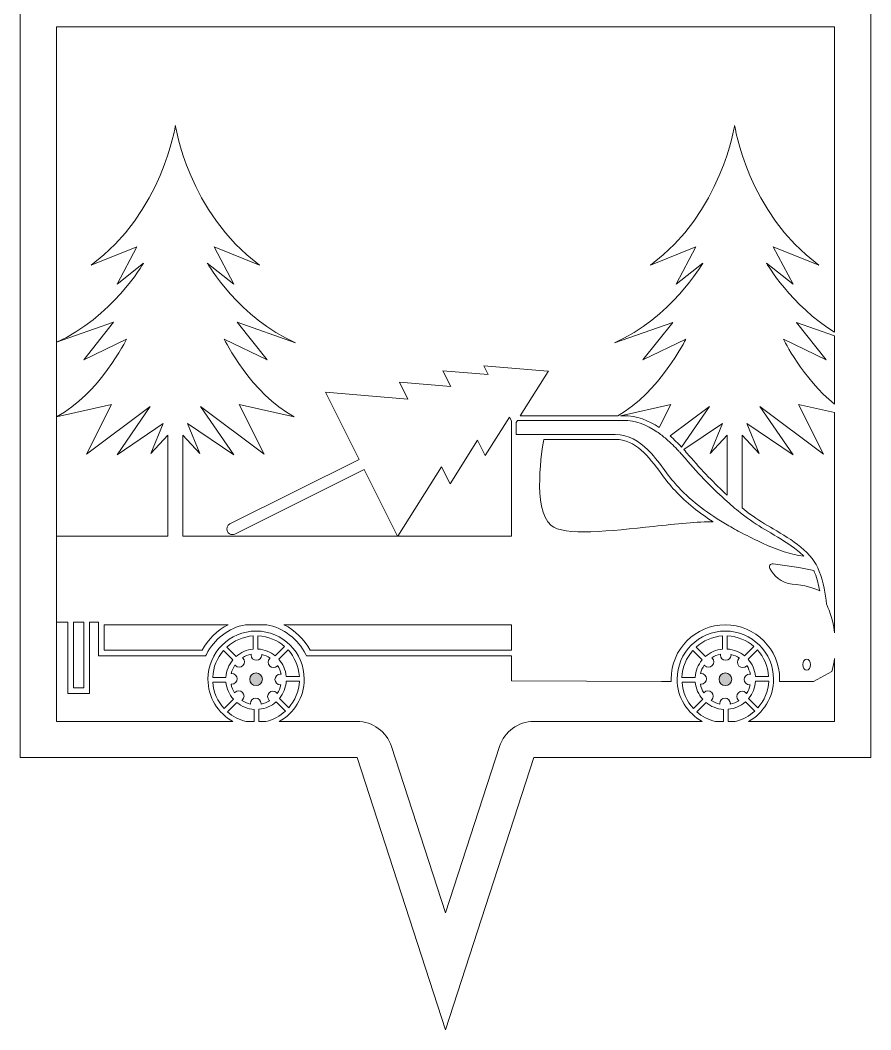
# Model space of a CAD drawing. Header units: centimetres. Extents: x 4.5 to 9.5, y -16.8 to -3.2.
# Drawn here: x 4.47 to 9.5, y -16.78 to -10.8 of the extents above; entities that cross this region are included whole.
import ezdxf

# ---------------------------------------------------------------- set-up
doc = ezdxf.new("R2010")
doc.units = ezdxf.units.CM
doc.header["$MEASUREMENT"] = 0
doc.layers.add('Layer 1', color=7, linetype='Continuous')

# ---------------------------------------------------------------- blocks, each defined once
blk = doc.blocks.new('block 2')
at = {"layer": 'Layer 1', "true_color": 0x71291b}
h = blk.add_hatch(color=26, dxfattribs=at)
h.dxf.hatch_style = 2
edge = h.paths.add_edge_path()
edge.add_spline(control_points=[(5.8258, -14.7048), (5.8258, -14.7256), (5.8427, -14.7424), (5.8634, -14.7424), (5.8842, -14.7424), (5.901, -14.7256), (5.901, -14.7048), (5.901, -14.6841), (5.8842, -14.6673), (5.8634, -14.6673), (5.8427, -14.6673), (5.8258, -14.6841), (5.8258, -14.7048)], knot_values=[0, 0, 0, 0, 1, 1, 1, 2, 2, 2, 3, 3, 3, 4, 4, 4, 4], degree=3, periodic=1)
h = blk.add_hatch(color=26, dxfattribs=at)
h.dxf.hatch_style = 2
edge = h.paths.add_edge_path()
edge.add_spline(control_points=[(8.6044, -14.7048), (8.6044, -14.7256), (8.6212, -14.7424), (8.6419, -14.7424), (8.6627, -14.7424), (8.6795, -14.7256), (8.6795, -14.7048), (8.6795, -14.6841), (8.6627, -14.6673), (8.6419, -14.6673), (8.6212, -14.6673), (8.6044, -14.6841), (8.6044, -14.7048)], knot_values=[0, 0, 0, 0, 1, 1, 1, 2, 2, 2, 3, 3, 3, 4, 4, 4, 4], degree=3, periodic=1)
at = {"layer": 'Layer 1', "lineweight": 0}
for points in [[(4.4668, -3.2349), (4.4668, -15.169), (6.4615, -15.169), (6.9849, -16.7801), (7.5085, -15.169), (9.5032, -15.169), (9.5032, -3.2349), (4.4668, -3.2349)], [(6.7036, -13.8571), (6.9619, -13.447), (7.012, -13.5474), (7.1745, -13.2896), (7.2206, -13.3814), (7.3638, -13.1538), (7.3748, -13.1755), (7.3748, -13.8571), (6.7036, -13.8571)], [(4.8433, -14.3663), (4.8433, -14.755), (4.782, -14.755), (4.782, -14.3663), (4.8433, -14.3663)]]:
    blk.add_lwpolyline(points, dxfattribs=at)
for points, knots in [([(9.2891, -10.8428), (9.2891, -10.8428), (9.2891, -12.651), (9.2891, -12.651), (9.0327, -12.4936), (8.8857, -12.2425), (8.8857, -12.2425), (8.8857, -12.2425), (9.0426, -12.3673), (9.0426, -12.3673), (9.0426, -12.3673), (8.9259, -12.1462), (8.9259, -12.1462), (8.9259, -12.1462), (9.1952, -12.2546), (9.1952, -12.2546), (8.7733, -11.9411), (8.697, -11.4265), (8.697, -11.4265), (8.697, -11.4265), (8.6204, -11.9411), (8.1985, -12.2546), (8.1985, -12.2546), (8.4678, -12.1462), (8.4678, -12.1462), (8.4678, -12.1462), (8.3511, -12.3673), (8.3511, -12.3673), (8.3511, -12.3673), (8.508, -12.2425), (8.508, -12.2425), (8.508, -12.2425), (8.315, -12.5724), (7.9854, -12.7129), (7.9854, -12.7129), (8.331, -12.5924), (8.331, -12.5924), (8.331, -12.5924), (8.1541, -12.8136), (8.1541, -12.8136), (8.1541, -12.8136), (8.4073, -12.6928), (8.4073, -12.6928), (8.4073, -12.6928), (8.2512, -13.009), (8.0044, -13.145), (8.0044, -13.145), (7.428, -13.145), (7.428, -13.145), (7.428, -13.145), (7.5929, -12.8837), (7.5929, -12.8837), (7.5948, -12.8824), (7.5954, -12.8816), (7.5945, -12.8813), (7.5948, -12.8805), (7.5937, -12.8802), (7.5916, -12.881), (7.5916, -12.881), (7.212, -12.8494), (7.212, -12.8494), (7.212, -12.8494), (7.2382, -12.9016), (7.2382, -12.9016), (7.2382, -12.9016), (6.9697, -12.8797), (6.9697, -12.8797), (6.9697, -12.8797), (7.0158, -12.9715), (7.0158, -12.9715), (7.0158, -12.9715), (6.7119, -12.9466), (6.7119, -12.9466), (6.7119, -12.9466), (6.7622, -13.0467), (6.7622, -13.0467), (6.7622, -13.0467), (6.275, -13.0066), (6.275, -13.0066), (6.275, -13.0066), (6.4734, -13.4039), (6.4734, -13.4039), (6.4734, -13.4039), (5.7082, -13.7859), (5.7082, -13.7859), (5.6919, -13.7939), (5.6852, -13.814), (5.6933, -13.8303), (5.6989, -13.8418), (5.7109, -13.8488), (5.723, -13.8488), (5.7283, -13.8488), (5.7331, -13.8477), (5.738, -13.8453), (5.738, -13.8453), (6.5031, -13.4633), (6.5031, -13.4633), (6.5031, -13.4633), (6.6999, -13.8571), (6.6999, -13.8571), (6.6999, -13.8571), (5.4299, -13.8571), (5.4299, -13.8571), (5.4299, -13.8571), (5.4299, -13.2596), (5.4299, -13.2596), (5.4299, -13.2596), (5.5304, -13.3682), (5.5304, -13.3682), (5.5304, -13.3682), (5.4581, -13.1913), (5.4581, -13.1913), (5.4581, -13.1913), (5.7314, -13.3762), (5.7314, -13.3762), (5.7314, -13.3762), (5.5344, -13.0908), (5.5344, -13.0908), (5.5344, -13.0908), (5.9123, -13.3722), (5.9123, -13.3722), (5.9123, -13.3722), (5.7636, -13.0787), (5.7636, -13.0787), (5.7636, -13.0787), (6.0892, -13.1511), (6.0892, -13.1511), (5.8359, -13.0184), (5.6751, -12.6928), (5.6751, -12.6928), (5.6751, -12.6928), (5.9284, -12.8134), (5.9284, -12.8134), (5.9284, -12.8134), (5.7515, -12.5923), (5.7515, -12.5923), (5.7515, -12.5923), (6.0972, -12.7129), (6.0972, -12.7129), (5.7676, -12.5722), (5.5746, -12.2426), (5.5746, -12.2426), (5.5746, -12.2426), (5.7314, -12.3672), (5.7314, -12.3672), (5.7314, -12.3672), (5.6148, -12.1461), (5.6148, -12.1461), (5.6148, -12.1461), (5.8842, -12.2547), (5.8842, -12.2547), (5.4621, -11.9411), (5.3857, -11.4266), (5.3857, -11.4266), (5.3857, -11.4266), (5.3093, -11.9411), (4.8873, -12.2547), (4.8873, -12.2547), (5.1566, -12.1461), (5.1566, -12.1461), (5.1566, -12.1461), (5.04, -12.3672), (5.04, -12.3672), (5.04, -12.3672), (5.1968, -12.2426), (5.1968, -12.2426), (5.1968, -12.2426), (5.0064, -12.5676), (4.6809, -12.7099), (4.6809, -12.7099), (4.6809, -10.8428), (4.6809, -10.8428), (4.6809, -10.8428), (9.2891, -10.8428), (9.2891, -10.8428)], [0, 0, 0, 0, 1, 1, 1, 2, 2, 2, 3, 3, 3, 4, 4, 4, 5, 5, 5, 6, 6, 6, 7, 7, 7, 8, 8, 8, 9, 9, 9, 10, 10, 10, 11, 11, 11, 12, 12, 12, 13, 13, 13, 14, 14, 14, 15, 15, 15, 16, 16, 16, 17, 17, 17, 18, 18, 18, 19, 19, 19, 20, 20, 20, 21, 21, 21, 22, 22, 22, 23, 23, 23, 24, 24, 24, 25, 25, 25, 26, 26, 26, 27, 27, 27, 28, 28, 28, 29, 29, 29, 30, 30, 30, 31, 31, 31, 32, 32, 32, 33, 33, 33, 34, 34, 34, 35, 35, 35, 36, 36, 36, 37, 37, 37, 38, 38, 38, 39, 39, 39, 40, 40, 40, 41, 41, 41, 42, 42, 42, 43, 43, 43, 44, 44, 44, 45, 45, 45, 46, 46, 46, 47, 47, 47, 48, 48, 48, 49, 49, 49, 50, 50, 50, 51, 51, 51, 52, 52, 52, 53, 53, 53, 54, 54, 54, 55, 55, 55, 56, 56, 56, 57, 57, 57, 58, 58, 58, 58]), ([(8.779, -14.9548), (8.8673, -14.9063), (8.9272, -14.8125), (8.9272, -14.7049), (8.9272, -14.5475), (8.7993, -14.4196), (8.6418, -14.4196), (8.4847, -14.4196), (8.3567, -14.5475), (8.3567, -14.7049), (8.3567, -14.8125), (8.4167, -14.9063), (8.5049, -14.9548), (8.5049, -14.9548), (7.5085, -14.9548), (7.5085, -14.9548), (7.4156, -14.9548), (7.3334, -15.0145), (7.3048, -15.1029), (7.3048, -15.1029), (6.9849, -16.087), (6.9849, -16.087), (6.9849, -16.087), (6.6652, -15.1029), (6.6652, -15.1029), (6.6363, -15.0145), (6.5541, -14.9548), (6.4615, -14.9548), (6.4615, -14.9548), (6.0005, -14.9548), (6.0005, -14.9548), (6.0887, -14.9063), (6.1486, -14.8125), (6.1486, -14.7049), (6.1486, -14.5475), (6.0207, -14.4196), (5.8635, -14.4196), (5.7061, -14.4196), (5.5781, -14.5475), (5.5781, -14.7049), (5.5781, -14.8125), (5.6381, -14.9063), (5.7264, -14.9548), (5.7264, -14.9548), (4.6809, -14.9548), (4.6809, -14.9548), (4.6809, -14.9548), (4.6809, -12.7106), (4.6809, -12.7106), (4.6809, -12.7106), (5.0199, -12.5923), (5.0199, -12.5923), (5.0199, -12.5923), (4.843, -12.8134), (4.843, -12.8134), (4.843, -12.8134), (5.0963, -12.6928), (5.0963, -12.6928), (5.0963, -12.6928), (4.9355, -13.0184), (4.6823, -13.1511), (4.6823, -13.1511), (5.0079, -13.0787), (5.0079, -13.0787), (5.0079, -13.0787), (4.8591, -13.3722), (4.8591, -13.3722), (4.8591, -13.3722), (5.237, -13.0908), (5.237, -13.0908), (5.237, -13.0908), (5.04, -13.3762), (5.04, -13.3762), (5.04, -13.3762), (5.3134, -13.1913), (5.3134, -13.1913), (5.3134, -13.1913), (5.241, -13.3682), (5.241, -13.3682), (5.241, -13.3682), (5.3415, -13.2596), (5.3415, -13.2596), (5.3415, -13.2596), (5.3415, -13.8571), (5.3415, -13.8571), (5.3415, -13.8571), (4.6816, -13.8571), (4.6816, -13.8571), (4.6816, -13.8571), (4.6816, -14.3663), (4.6816, -14.3663), (4.6816, -14.3663), (4.748, -14.3663), (4.748, -14.3663), (4.748, -14.3663), (4.748, -14.7887), (4.748, -14.7887), (4.748, -14.7887), (4.877, -14.7887), (4.877, -14.7887), (4.877, -14.7887), (4.877, -14.3663), (4.877, -14.3663), (4.877, -14.3663), (4.9297, -14.3663), (4.9297, -14.3663), (4.9297, -14.3663), (4.9297, -14.5673), (4.9297, -14.5673), (4.9297, -14.5673), (5.5645, -14.5673), (5.5645, -14.5673), (5.5645, -14.5673), (5.569, -14.5582), (5.569, -14.5582), (5.6145, -14.467), (5.701, -14.4014), (5.8006, -14.3821), (5.8006, -14.3821), (5.9264, -14.3821), (5.9264, -14.3821), (6.0258, -14.4014), (6.112, -14.467), (6.1577, -14.5582), (6.1577, -14.5582), (6.1623, -14.5673), (6.1623, -14.5673), (6.1623, -14.5673), (7.3748, -14.5673), (7.3748, -14.5673), (7.3748, -14.5673), (7.3748, -14.7135), (7.3748, -14.7135), (7.3748, -14.7135), (8.2633, -14.7189), (8.2633, -14.7189), (8.2633, -14.7189), (8.3206, -14.7189), (8.3206, -14.7189), (8.3206, -14.7189), (8.3206, -14.7047), (8.3206, -14.7047), (8.3206, -14.5275), (8.4646, -14.3832), (8.6421, -14.3832), (8.8193, -14.3832), (8.9634, -14.5275), (8.9634, -14.7047), (8.9634, -14.7047), (8.9634, -14.7189), (8.9634, -14.7189), (8.9634, -14.7189), (9.1636, -14.7189), (9.1636, -14.7189), (9.1636, -14.7189), (9.2728, -14.6592), (9.2728, -14.6592), (9.2728, -14.6592), (9.2744, -14.6536), (9.2744, -14.6536), (9.2812, -14.629), (9.2859, -14.605), (9.2891, -14.5816), (9.2891, -14.5816), (9.2891, -14.9548), (9.2891, -14.9548), (9.2891, -14.9548), (8.779, -14.9548), (8.779, -14.9548)], [0, 0, 0, 0, 1, 1, 1, 2, 2, 2, 3, 3, 3, 4, 4, 4, 5, 5, 5, 6, 6, 6, 7, 7, 7, 8, 8, 8, 9, 9, 9, 10, 10, 10, 11, 11, 11, 12, 12, 12, 13, 13, 13, 14, 14, 14, 15, 15, 15, 16, 16, 16, 17, 17, 17, 18, 18, 18, 19, 19, 19, 20, 20, 20, 21, 21, 21, 22, 22, 22, 23, 23, 23, 24, 24, 24, 25, 25, 25, 26, 26, 26, 27, 27, 27, 28, 28, 28, 29, 29, 29, 30, 30, 30, 31, 31, 31, 32, 32, 32, 33, 33, 33, 34, 34, 34, 35, 35, 35, 36, 36, 36, 37, 37, 37, 38, 38, 38, 39, 39, 39, 40, 40, 40, 41, 41, 41, 42, 42, 42, 43, 43, 43, 44, 44, 44, 45, 45, 45, 46, 46, 46, 47, 47, 47, 48, 48, 48, 49, 49, 49, 50, 50, 50, 51, 51, 51, 52, 52, 52, 53, 53, 53, 54, 54, 54, 55, 55, 55, 56, 56, 56, 56]), ([(8.9864, -12.6928), (8.9864, -12.6928), (9.2396, -12.8136), (9.2396, -12.8136), (9.2396, -12.8136), (9.0627, -12.5924), (9.0627, -12.5924), (9.0627, -12.5924), (9.2891, -12.6713), (9.2891, -12.6713), (9.2891, -12.6713), (9.2891, -13.0771), (9.2891, -13.0771), (9.1009, -12.9249), (8.9864, -12.6928), (8.9864, -12.6928)], [0, 0, 0, 0, 1, 1, 1, 2, 2, 2, 3, 3, 3, 4, 4, 4, 5, 5, 5, 5]), ([(8.2502, -13.2149), (8.1878, -13.1734), (8.1174, -13.145), (8.0382, -13.145), (8.0382, -13.145), (8.0213, -13.145), (8.0213, -13.145), (8.0213, -13.145), (8.319, -13.0789), (8.319, -13.0789), (8.319, -13.0789), (8.2502, -13.2149), (8.2502, -13.2149)], [0, 0, 0, 0, 1, 1, 1, 2, 2, 2, 3, 3, 3, 4, 4, 4, 4]), ([(9.1982, -14.0667), (9.1754, -14.0097), (9.1427, -13.9666), (9.0881, -13.9224), (9.0373, -13.8809), (8.9802, -13.8475), (8.9254, -13.8148), (8.8801, -13.7883), (8.833, -13.7607), (8.7902, -13.7289), (8.7738, -13.7168), (8.7575, -13.7042), (8.7412, -13.6911), (8.7412, -13.6911), (8.7412, -13.2596), (8.7412, -13.2596), (8.7412, -13.2596), (8.8416, -13.3683), (8.8416, -13.3683), (8.8416, -13.3683), (8.7693, -13.1913), (8.7693, -13.1913), (8.7693, -13.1913), (9.0426, -13.3763), (9.0426, -13.3763), (9.0426, -13.3763), (8.8456, -13.0909), (8.8456, -13.0909), (8.8456, -13.0909), (9.2236, -13.3723), (9.2236, -13.3723), (9.2236, -13.3723), (9.0747, -13.0789), (9.0747, -13.0789), (9.0747, -13.0789), (9.2891, -13.1265), (9.2891, -13.1265), (9.2891, -13.1265), (9.2891, -14.43), (9.2891, -14.43), (9.2771, -14.3383), (9.2475, -14.274), (9.2407, -14.2605), (9.2338, -14.2006), (9.2241, -14.1315), (9.1982, -14.0667)], [0, 0, 0, 0, 1, 1, 1, 2, 2, 2, 3, 3, 3, 4, 4, 4, 5, 5, 5, 6, 6, 6, 7, 7, 7, 8, 8, 8, 9, 9, 9, 10, 10, 10, 11, 11, 11, 12, 12, 12, 13, 13, 13, 14, 14, 14, 15, 15, 15, 15]), ([(8.3824, -13.3308), (8.3616, -13.3083), (8.3388, -13.2858), (8.3144, -13.2649), (8.3144, -13.2649), (8.5481, -13.0909), (8.5481, -13.0909), (8.5481, -13.0909), (8.3824, -13.3308), (8.3824, -13.3308)], [0, 0, 0, 0, 1, 1, 1, 2, 2, 2, 3, 3, 3, 3]), ([(8.6526, -13.7912), (8.5447, -13.7281), (8.4496, -13.6585), (8.3642, -13.569), (8.3369, -13.5404), (8.3112, -13.5061), (8.2842, -13.4695), (8.2558, -13.4314), (8.2258, -13.3913), (8.1921, -13.3562), (8.1891, -13.353), (8.1862, -13.3501), (8.1833, -13.3471), (8.131, -13.2954), (8.0695, -13.2572), (7.9902, -13.2572), (7.9902, -13.2572), (7.4029, -13.2572), (7.4029, -13.2572), (7.4029, -13.2572), (7.4029, -13.1851), (7.4029, -13.1851), (7.4029, -13.1851), (7.4106, -13.1731), (7.4106, -13.1731), (7.4106, -13.1731), (8.0382, -13.1731), (8.0382, -13.1731), (8.1118, -13.1731), (8.1782, -13.2007), (8.2371, -13.2406), (8.2561, -13.2531), (8.2743, -13.2673), (8.2914, -13.2823), (8.3182, -13.3051), (8.3431, -13.3297), (8.3661, -13.3546), (8.3682, -13.357), (8.3704, -13.3594), (8.3725, -13.3618), (8.3832, -13.3733), (8.3934, -13.3849), (8.4033, -13.3964), (8.4906, -13.4981), (8.572, -13.5822), (8.6526, -13.6534), (8.6823, -13.6796), (8.7117, -13.7042), (8.7412, -13.727), (8.7519, -13.7356), (8.7629, -13.7436), (8.7736, -13.7516), (8.8175, -13.7843), (8.8648, -13.8121), (8.9109, -13.8392), (8.9652, -13.8713), (9.0209, -13.9042), (9.0705, -13.9444), (9.0838, -13.9554), (9.0959, -13.9658), (9.1063, -13.9768), (9.0314, -13.9671), (8.9508, -13.9417), (8.8616, -13.8994), (8.8199, -13.8796), (8.7797, -13.8598), (8.7412, -13.8397), (8.7106, -13.8239), (8.6812, -13.8078), (8.6526, -13.7912)], [0, 0, 0, 0, 1, 1, 1, 2, 2, 2, 3, 3, 3, 4, 4, 4, 5, 5, 5, 6, 6, 6, 7, 7, 7, 8, 8, 8, 9, 9, 9, 10, 10, 10, 11, 11, 11, 12, 12, 12, 13, 13, 13, 14, 14, 14, 15, 15, 15, 16, 16, 16, 17, 17, 17, 18, 18, 18, 19, 19, 19, 20, 20, 20, 21, 21, 21, 22, 22, 22, 23, 23, 23, 23]), ([(8.6526, -13.2596), (8.6526, -13.2596), (8.6526, -13.6154), (8.6526, -13.6154), (8.5792, -13.5487), (8.5045, -13.4708), (8.4247, -13.3779), (8.4156, -13.3672), (8.4063, -13.3565), (8.3964, -13.3458), (8.3964, -13.3458), (8.6244, -13.1913), (8.6244, -13.1913), (8.6244, -13.1913), (8.5522, -13.3683), (8.5522, -13.3683), (8.5522, -13.3683), (8.6526, -13.2596), (8.6526, -13.2596)], [0, 0, 0, 0, 1, 1, 1, 2, 2, 2, 3, 3, 3, 4, 4, 4, 5, 5, 5, 6, 6, 6, 6]), ([(8.5696, -13.773), (8.4815, -13.7712), (8.3516, -13.7854), (8.2159, -13.8001), (7.9659, -13.8277), (7.6824, -13.8584), (7.6098, -13.7947), (7.4966, -13.6959), (7.5579, -13.3361), (7.5675, -13.2855), (7.5675, -13.2855), (7.9902, -13.2855), (7.9902, -13.2855), (8.112, -13.2855), (8.1881, -13.3875), (8.2614, -13.4863), (8.289, -13.5238), (8.3152, -13.5586), (8.3439, -13.5886), (8.4124, -13.6606), (8.4871, -13.72), (8.5696, -13.773)], [0, 0, 0, 0, 1, 1, 1, 2, 2, 2, 3, 3, 3, 4, 4, 4, 5, 5, 5, 6, 6, 6, 7, 7, 7, 7]), ([(9.0367, -14.1419), (8.9709, -14.1377), (8.9288, -14.0895), (8.9053, -14.0499), (8.9018, -14.0437), (8.9018, -14.0359), (8.9058, -14.03), (8.9101, -14.0239), (8.9171, -14.0207), (8.9246, -14.0217), (8.9246, -14.0217), (9.0777, -14.044), (9.0777, -14.044), (9.0777, -14.044), (9.1652, -14.0616), (9.1652, -14.0616), (9.1676, -14.0665), (9.1698, -14.0715), (9.1719, -14.0769), (9.1856, -14.1114), (9.1944, -14.1476), (9.2008, -14.1826), (9.1682, -14.1668), (9.1125, -14.147), (9.0367, -14.1419)], [0, 0, 0, 0, 1, 1, 1, 2, 2, 2, 3, 3, 3, 4, 4, 4, 5, 5, 5, 6, 6, 6, 7, 7, 7, 8, 8, 8, 8]), ([(5.6981, -14.3821), (5.6333, -14.4156), (5.5789, -14.4683), (5.5439, -14.5333), (5.5439, -14.5333), (4.9635, -14.5333), (4.9635, -14.5333), (4.9635, -14.5333), (4.9635, -14.3821), (4.9635, -14.3821), (4.9635, -14.3821), (5.6981, -14.3821), (5.6981, -14.3821)], [0, 0, 0, 0, 1, 1, 1, 2, 2, 2, 3, 3, 3, 4, 4, 4, 4]), ([(7.3748, -14.3821), (7.3748, -14.3821), (7.3748, -14.5333), (7.3748, -14.5333), (7.3748, -14.5333), (6.1832, -14.5333), (6.1832, -14.5333), (6.1481, -14.4683), (6.0938, -14.4156), (6.0287, -14.3821), (6.0287, -14.3821), (7.3748, -14.3821), (7.3748, -14.3821)], [0, 0, 0, 0, 1, 1, 1, 2, 2, 2, 3, 3, 3, 4, 4, 4, 4]), ([(5.8464, -14.5267), (5.8076, -14.5304), (5.7725, -14.5462), (5.7449, -14.5706), (5.7449, -14.5706), (5.6898, -14.5154), (5.6898, -14.5154), (5.7315, -14.4771), (5.7862, -14.4525), (5.8464, -14.4485), (5.8464, -14.4485), (5.8464, -14.5267), (5.8464, -14.5267)], [0, 0, 0, 0, 1, 1, 1, 2, 2, 2, 3, 3, 3, 4, 4, 4, 4]), ([(5.9773, -14.5668), (5.9489, -14.5435), (5.9136, -14.5285), (5.8745, -14.5261), (5.8745, -14.5261), (5.8745, -14.4482), (5.8745, -14.4482), (5.935, -14.4506), (5.9899, -14.4742), (6.0324, -14.5117), (6.0324, -14.5117), (5.9773, -14.5668), (5.9773, -14.5668)], [0, 0, 0, 0, 1, 1, 1, 2, 2, 2, 3, 3, 3, 4, 4, 4, 4]), ([(8.625, -14.5267), (8.5862, -14.5304), (8.5511, -14.5462), (8.5235, -14.5706), (8.5235, -14.5706), (8.4684, -14.5154), (8.4684, -14.5154), (8.5101, -14.4771), (8.5647, -14.4525), (8.625, -14.4485), (8.625, -14.4485), (8.625, -14.5267), (8.625, -14.5267)], [0, 0, 0, 0, 1, 1, 1, 2, 2, 2, 3, 3, 3, 4, 4, 4, 4]), ([(8.7559, -14.5668), (8.7275, -14.5435), (8.6919, -14.5285), (8.6531, -14.5261), (8.6531, -14.5261), (8.6531, -14.4482), (8.6531, -14.4482), (8.7136, -14.4506), (8.7685, -14.4742), (8.811, -14.5117), (8.811, -14.5117), (8.7559, -14.5668), (8.7559, -14.5668)], [0, 0, 0, 0, 1, 1, 1, 2, 2, 2, 3, 3, 3, 4, 4, 4, 4]), ([(5.7254, -14.5909), (5.7021, -14.6193), (5.6871, -14.6549), (5.6847, -14.6937), (5.6847, -14.6937), (5.6068, -14.6937), (5.6068, -14.6937), (5.6092, -14.6332), (5.6328, -14.5783), (5.6702, -14.5358), (5.6702, -14.5358), (5.7254, -14.5909), (5.7254, -14.5909)], [0, 0, 0, 0, 1, 1, 1, 2, 2, 2, 3, 3, 3, 4, 4, 4, 4]), ([(5.897, -14.5615), (5.897, -14.5601), (5.897, -14.559), (5.8967, -14.5577), (5.9152, -14.562), (5.9323, -14.5695), (5.9476, -14.5797), (5.9462, -14.5805), (5.9452, -14.5815), (5.9441, -14.5826), (5.9318, -14.5949), (5.9318, -14.6147), (5.9441, -14.627), (5.9564, -14.6394), (5.9762, -14.6394), (5.9885, -14.627), (5.9893, -14.6262), (5.9901, -14.6252), (5.991, -14.6244), (6.0006, -14.6399), (6.0078, -14.657), (6.0113, -14.6758), (6.01, -14.6755), (6.0084, -14.6752), (6.0067, -14.6752), (5.9893, -14.6752), (5.9754, -14.6894), (5.9754, -14.7068), (5.9754, -14.7242), (5.9893, -14.7384), (6.0067, -14.7384), (6.0081, -14.7384), (6.0092, -14.7384), (6.0105, -14.7381), (6.0062, -14.7566), (5.9987, -14.7738), (5.9885, -14.7887), (5.9877, -14.7877), (5.9869, -14.7866), (5.9859, -14.7853), (5.9736, -14.7729), (5.9535, -14.7729), (5.9412, -14.7853), (5.9288, -14.7978), (5.9288, -14.8177), (5.9412, -14.83), (5.942, -14.8308), (5.943, -14.8316), (5.9438, -14.8324), (5.9286, -14.842), (5.9112, -14.8493), (5.8927, -14.8527), (5.8927, -14.8514), (5.893, -14.8498), (5.893, -14.8482), (5.893, -14.8308), (5.8788, -14.8169), (5.8614, -14.8169), (5.844, -14.8169), (5.8298, -14.8308), (5.8298, -14.8482), (5.8298, -14.8495), (5.8301, -14.8506), (5.8301, -14.8519), (5.8116, -14.8476), (5.7944, -14.8401), (5.7795, -14.83), (5.7805, -14.8292), (5.7819, -14.8284), (5.7829, -14.827), (5.7953, -14.8147), (5.7953, -14.7949), (5.7829, -14.7826), (5.7706, -14.7703), (5.7505, -14.7703), (5.7382, -14.7826), (5.7374, -14.7834), (5.7366, -14.7845), (5.7361, -14.7853), (5.7262, -14.77), (5.7192, -14.7526), (5.7155, -14.7341), (5.7168, -14.7341), (5.7184, -14.7344), (5.72, -14.7344), (5.7374, -14.7344), (5.7516, -14.7202), (5.7516, -14.7028), (5.7516, -14.6854), (5.7374, -14.6712), (5.72, -14.6712), (5.7187, -14.6712), (5.7176, -14.6715), (5.7163, -14.6715), (5.7206, -14.653), (5.7281, -14.6359), (5.7382, -14.6209), (5.739, -14.622), (5.7401, -14.6233), (5.7412, -14.6244), (5.7535, -14.6367), (5.7733, -14.6367), (5.7856, -14.6244), (5.7979, -14.6121), (5.7979, -14.592), (5.7856, -14.5797), (5.7848, -14.5789), (5.7837, -14.5781), (5.7829, -14.5775), (5.7985, -14.5676), (5.8156, -14.5607), (5.8343, -14.5569), (5.8341, -14.5582), (5.8338, -14.5599), (5.8338, -14.5615), (5.8338, -14.5789), (5.848, -14.593), (5.8654, -14.593), (5.8828, -14.593), (5.897, -14.5789), (5.897, -14.5615)], [0, 0, 0, 0, 1, 1, 1, 2, 2, 2, 3, 3, 3, 4, 4, 4, 5, 5, 5, 6, 6, 6, 7, 7, 7, 8, 8, 8, 9, 9, 9, 10, 10, 10, 11, 11, 11, 12, 12, 12, 13, 13, 13, 14, 14, 14, 15, 15, 15, 16, 16, 16, 17, 17, 17, 18, 18, 18, 19, 19, 19, 20, 20, 20, 21, 21, 21, 22, 22, 22, 23, 23, 23, 24, 24, 24, 25, 25, 25, 26, 26, 26, 27, 27, 27, 28, 28, 28, 29, 29, 29, 30, 30, 30, 31, 31, 31, 32, 32, 32, 33, 33, 33, 34, 34, 34, 35, 35, 35, 36, 36, 36, 37, 37, 37, 38, 38, 38, 39, 39, 39, 40, 40, 40, 40]), ([(6.0416, -14.6878), (6.0381, -14.649), (6.022, -14.6139), (5.9976, -14.5864), (5.9976, -14.5864), (6.0528, -14.5312), (6.0528, -14.5312), (6.0911, -14.573), (6.1157, -14.6276), (6.1197, -14.6878), (6.1197, -14.6878), (6.0416, -14.6878), (6.0416, -14.6878)], [0, 0, 0, 0, 1, 1, 1, 2, 2, 2, 3, 3, 3, 4, 4, 4, 4]), ([(8.504, -14.5909), (8.4804, -14.6193), (8.4657, -14.6549), (8.4633, -14.6937), (8.4633, -14.6937), (8.3851, -14.6937), (8.3851, -14.6937), (8.3878, -14.6332), (8.4113, -14.5783), (8.4486, -14.5358), (8.4486, -14.5358), (8.504, -14.5909), (8.504, -14.5909)], [0, 0, 0, 0, 1, 1, 1, 2, 2, 2, 3, 3, 3, 4, 4, 4, 4]), ([(8.6756, -14.5615), (8.6756, -14.5601), (8.6753, -14.559), (8.6753, -14.5577), (8.6938, -14.562), (8.7109, -14.5695), (8.7259, -14.5797), (8.7248, -14.5805), (8.7235, -14.5815), (8.7224, -14.5826), (8.7101, -14.5949), (8.7101, -14.6147), (8.7224, -14.627), (8.7347, -14.6394), (8.7548, -14.6394), (8.7671, -14.627), (8.7679, -14.6262), (8.7687, -14.6252), (8.7693, -14.6244), (8.7792, -14.6399), (8.7861, -14.657), (8.7899, -14.6758), (8.7886, -14.6755), (8.7869, -14.6752), (8.7853, -14.6752), (8.7679, -14.6752), (8.7537, -14.6894), (8.7537, -14.7068), (8.7537, -14.7242), (8.7679, -14.7384), (8.7853, -14.7384), (8.7867, -14.7384), (8.7877, -14.7384), (8.7891, -14.7381), (8.7848, -14.7566), (8.7773, -14.7738), (8.7671, -14.7887), (8.7663, -14.7877), (8.7653, -14.7866), (8.7642, -14.7853), (8.7519, -14.7729), (8.7321, -14.7729), (8.7197, -14.7853), (8.7074, -14.7978), (8.7074, -14.8177), (8.7197, -14.83), (8.7206, -14.8308), (8.7216, -14.8316), (8.7224, -14.8324), (8.7069, -14.842), (8.6898, -14.8493), (8.671, -14.8527), (8.6713, -14.8514), (8.6716, -14.8498), (8.6716, -14.8482), (8.6716, -14.8308), (8.6574, -14.8169), (8.64, -14.8169), (8.6226, -14.8169), (8.6084, -14.8308), (8.6084, -14.8482), (8.6084, -14.8495), (8.6084, -14.8506), (8.6086, -14.8519), (8.5902, -14.8476), (8.573, -14.8401), (8.5578, -14.83), (8.5591, -14.8292), (8.5602, -14.8284), (8.5613, -14.827), (8.5736, -14.8147), (8.5736, -14.7949), (8.5613, -14.7826), (8.5489, -14.7703), (8.5291, -14.7703), (8.5168, -14.7826), (8.516, -14.7834), (8.5152, -14.7845), (8.5144, -14.7853), (8.5048, -14.77), (8.4975, -14.7526), (8.4941, -14.7341), (8.4954, -14.7341), (8.497, -14.7344), (8.4986, -14.7344), (8.516, -14.7344), (8.5299, -14.7202), (8.5299, -14.7028), (8.5299, -14.6854), (8.516, -14.6712), (8.4986, -14.6712), (8.4973, -14.6712), (8.4962, -14.6715), (8.4949, -14.6715), (8.4992, -14.653), (8.5066, -14.6359), (8.5168, -14.6209), (8.5176, -14.622), (8.5184, -14.6233), (8.5195, -14.6244), (8.5318, -14.6367), (8.5519, -14.6367), (8.5642, -14.6244), (8.5765, -14.6121), (8.5765, -14.592), (8.5642, -14.5797), (8.5634, -14.5789), (8.5623, -14.5781), (8.5615, -14.5775), (8.5768, -14.5676), (8.5942, -14.5607), (8.6127, -14.5569), (8.6127, -14.5582), (8.6124, -14.5599), (8.6124, -14.5615), (8.6124, -14.5789), (8.6266, -14.593), (8.644, -14.593), (8.6614, -14.593), (8.6756, -14.5789), (8.6756, -14.5615)], [0, 0, 0, 0, 1, 1, 1, 2, 2, 2, 3, 3, 3, 4, 4, 4, 5, 5, 5, 6, 6, 6, 7, 7, 7, 8, 8, 8, 9, 9, 9, 10, 10, 10, 11, 11, 11, 12, 12, 12, 13, 13, 13, 14, 14, 14, 15, 15, 15, 16, 16, 16, 17, 17, 17, 18, 18, 18, 19, 19, 19, 20, 20, 20, 21, 21, 21, 22, 22, 22, 23, 23, 23, 24, 24, 24, 25, 25, 25, 26, 26, 26, 27, 27, 27, 28, 28, 28, 29, 29, 29, 30, 30, 30, 31, 31, 31, 32, 32, 32, 33, 33, 33, 34, 34, 34, 35, 35, 35, 36, 36, 36, 37, 37, 37, 38, 38, 38, 39, 39, 39, 40, 40, 40, 40]), ([(8.8201, -14.6878), (8.8164, -14.649), (8.8006, -14.6139), (8.7762, -14.5864), (8.7762, -14.5864), (8.8314, -14.5312), (8.8314, -14.5312), (8.8697, -14.573), (8.8943, -14.6276), (8.8983, -14.6878), (8.8983, -14.6878), (8.8201, -14.6878), (8.8201, -14.6878)], [0, 0, 0, 0, 1, 1, 1, 2, 2, 2, 3, 3, 3, 4, 4, 4, 4]), ([(9.147, -14.6187), (9.147, -14.637), (9.1363, -14.6517), (9.1235, -14.6517), (9.1103, -14.6517), (9.0999, -14.637), (9.0999, -14.6187), (9.0999, -14.6011), (9.1103, -14.5864), (9.1235, -14.5864), (9.1363, -14.5864), (9.147, -14.6011), (9.147, -14.6187)], [0, 0, 0, 0, 1, 1, 1, 2, 2, 2, 3, 3, 3, 4, 4, 4, 4]), ([(5.8258, -14.7048), (5.8258, -14.7256), (5.8427, -14.7424), (5.8634, -14.7424), (5.8842, -14.7424), (5.901, -14.7256), (5.901, -14.7048), (5.901, -14.6841), (5.8842, -14.6673), (5.8634, -14.6673), (5.8427, -14.6673), (5.8258, -14.6841), (5.8258, -14.7048)], [0, 0, 0, 0, 1, 1, 1, 2, 2, 2, 3, 3, 3, 4, 4, 4, 4]), ([(8.6044, -14.7048), (8.6044, -14.7256), (8.6212, -14.7424), (8.6419, -14.7424), (8.6627, -14.7424), (8.6795, -14.7256), (8.6795, -14.7048), (8.6795, -14.6841), (8.6627, -14.6673), (8.6419, -14.6673), (8.6212, -14.6673), (8.6044, -14.6841), (8.6044, -14.7048)], [0, 0, 0, 0, 1, 1, 1, 2, 2, 2, 3, 3, 3, 4, 4, 4, 4]), ([(5.6852, -14.7218), (5.689, -14.7606), (5.7048, -14.7957), (5.7291, -14.8233), (5.7291, -14.8233), (5.674, -14.8784), (5.674, -14.8784), (5.6357, -14.8367), (5.6111, -14.7821), (5.6071, -14.7218), (5.6071, -14.7218), (5.6852, -14.7218), (5.6852, -14.7218)], [0, 0, 0, 0, 1, 1, 1, 2, 2, 2, 3, 3, 3, 4, 4, 4, 4]), ([(6.0014, -14.8187), (6.025, -14.7904), (6.0397, -14.755), (6.0421, -14.7159), (6.0421, -14.7159), (6.1203, -14.7159), (6.1203, -14.7159), (6.1176, -14.7764), (6.094, -14.8313), (6.0568, -14.8739), (6.0568, -14.8739), (6.0014, -14.8187), (6.0014, -14.8187)], [0, 0, 0, 0, 1, 1, 1, 2, 2, 2, 3, 3, 3, 4, 4, 4, 4]), ([(8.4638, -14.7218), (8.4673, -14.7606), (8.4834, -14.7957), (8.5077, -14.8233), (8.5077, -14.8233), (8.4526, -14.8784), (8.4526, -14.8784), (8.4143, -14.8367), (8.3897, -14.7821), (8.3856, -14.7218), (8.3856, -14.7218), (8.4638, -14.7218), (8.4638, -14.7218)], [0, 0, 0, 0, 1, 1, 1, 2, 2, 2, 3, 3, 3, 4, 4, 4, 4]), ([(8.78, -14.8187), (8.8033, -14.7904), (8.8183, -14.755), (8.8207, -14.7159), (8.8207, -14.7159), (8.8986, -14.7159), (8.8986, -14.7159), (8.8962, -14.7764), (8.8726, -14.8313), (8.8351, -14.8739), (8.8351, -14.8739), (8.78, -14.8187), (8.78, -14.8187)], [0, 0, 0, 0, 1, 1, 1, 2, 2, 2, 3, 3, 3, 4, 4, 4, 4]), ([(5.7495, -14.8428), (5.7779, -14.8664), (5.8135, -14.8811), (5.8523, -14.8835), (5.8523, -14.8835), (5.8523, -14.9548), (5.8523, -14.9548), (5.8523, -14.9548), (5.8042, -14.9548), (5.8042, -14.9548), (5.7628, -14.945), (5.7253, -14.9253), (5.6943, -14.8982), (5.6943, -14.8982), (5.7495, -14.8428), (5.7495, -14.8428)], [0, 0, 0, 0, 1, 1, 1, 2, 2, 2, 3, 3, 3, 4, 4, 4, 5, 5, 5, 5]), ([(5.8804, -14.9548), (5.8804, -14.9548), (5.8804, -14.883), (5.8804, -14.883), (5.9192, -14.8795), (5.9543, -14.8634), (5.9818, -14.8391), (5.9818, -14.8391), (6.037, -14.8942), (6.037, -14.8942), (6.0051, -14.9234), (5.9657, -14.9446), (5.9221, -14.9548), (5.9221, -14.9548), (5.8804, -14.9548), (5.8804, -14.9548)], [0, 0, 0, 0, 1, 1, 1, 2, 2, 2, 3, 3, 3, 4, 4, 4, 5, 5, 5, 5]), ([(8.5281, -14.8428), (8.5564, -14.8664), (8.5918, -14.8811), (8.6309, -14.8835), (8.6309, -14.8835), (8.6309, -14.9548), (8.6309, -14.9548), (8.6309, -14.9548), (8.5828, -14.9548), (8.5828, -14.9548), (8.5414, -14.945), (8.5039, -14.9253), (8.4729, -14.8982), (8.4729, -14.8982), (8.5281, -14.8428), (8.5281, -14.8428)], [0, 0, 0, 0, 1, 1, 1, 2, 2, 2, 3, 3, 3, 4, 4, 4, 5, 5, 5, 5]), ([(8.659, -14.9548), (8.659, -14.9548), (8.659, -14.883), (8.659, -14.883), (8.6978, -14.8795), (8.7329, -14.8634), (8.7604, -14.8391), (8.7604, -14.8391), (8.8156, -14.8942), (8.8156, -14.8942), (8.7837, -14.9234), (8.7443, -14.9446), (8.7007, -14.9548), (8.7007, -14.9548), (8.659, -14.9548), (8.659, -14.9548)], [0, 0, 0, 0, 1, 1, 1, 2, 2, 2, 3, 3, 3, 4, 4, 4, 5, 5, 5, 5])]:
    blk.add_open_spline(points, degree=3, knots=knots, dxfattribs=at)

msp = doc.modelspace()

# ---------------------------------------------------------------- block references
at = {"layer": 'Layer 1'}
msp.add_blockref('block 2', (0, 0), dxfattribs=at)

doc.saveas('drawing.dxf')
